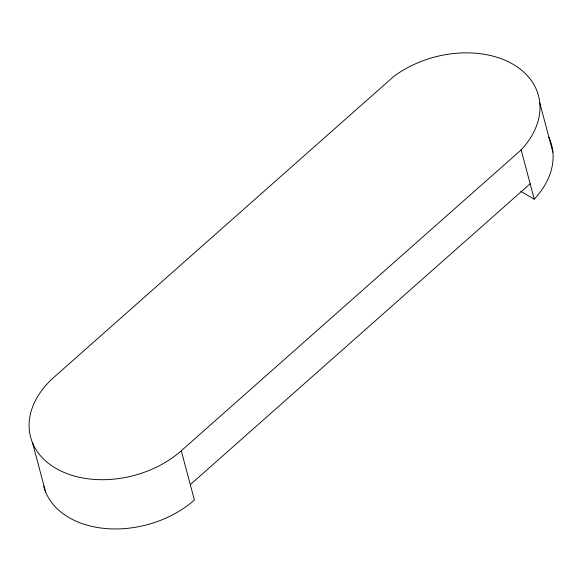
<?xml version="1.0" encoding="UTF-8"?>
<svg xmlns="http://www.w3.org/2000/svg" width="582" height="582" viewBox="0 0 582 582"><rect width="100%" height="100%" fill="white"/><g stroke="black" fill="none" stroke-linecap="round" stroke-linejoin="round"><path stroke-width="0.87" d="M181.271 450.774L521.13 149.909A90.53 63.969 -14.9 0 0 512.829 64.144A90.53 63.969 -14.9 0 0 393.81 76.395L53.951 377.26A90.035 63.62 -14.9 0 0 56.098 468.474A90.035 63.62 -14.9 0 0 181.271 450.774L194.395 500.018A90.035 63.62 -14.9 0 1 105.189 528.5A90.035 63.62 -14.9 0 1 43.686 486.232M190.299 484.631L530.151 183.767M520.89 191.442L534.254 199.153A90.53 63.969 -14.9 0 0 548.761 137.141M539.776 102.919L552.9 152.171M521.13 149.909L534.254 199.153M32.512 442.8L45.629 492.045"/></g></svg>
